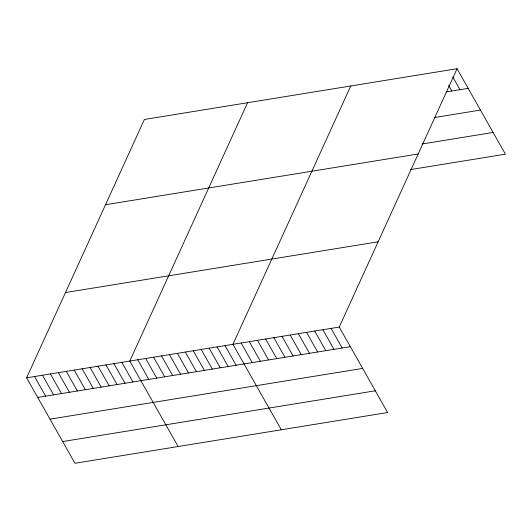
<?xml version="1.0" encoding="UTF-8"?>
<svg xmlns="http://www.w3.org/2000/svg" width="532" height="532" viewBox="0 0 532 532"><rect width="100%" height="100%" fill="white"/><g stroke="black" fill="none" stroke-linecap="round" stroke-linejoin="round"><path stroke-width="0.8" d="M457.048 68.721L339.25 327.06L387.609 412.526L74.952 463.279L26.6 377.813L144.391 119.474L457.048 68.721L505.4 154.187L410.544 169.582M247.566 102.723L129.775 361.068L178.127 446.534M350.748 85.978L232.95 344.317L281.302 429.783M446.069 91.923L468.147 88.339M434.651 117.499L480.443 110.064M421.962 144.006L493.104 132.455M105.522 204.727L418.172 153.974M65.469 292.56L378.126 241.807M26.6 377.813L339.25 327.06M37.699 397.431L350.349 346.678M49.995 419.163L362.644 368.41M62.656 441.553L375.313 390.801M452.832 77.054L459.967 89.662M448.622 85.386L451.794 90.992M331.077 328.39L342.176 348.008M322.897 329.72L333.996 349.338M314.718 331.044L325.817 350.661M306.545 332.374L317.644 351.991M298.366 333.697L309.464 353.315M290.193 335.027L301.292 354.644M282.013 336.357L293.112 355.974M273.834 337.68L284.933 357.298M265.661 339.01L276.76 358.628M257.481 340.334L268.58 359.951M249.302 341.664L260.401 361.281M241.129 342.994L252.228 362.611M225.016 345.607L236.115 365.225M217.076 346.897L228.175 366.515M209.143 348.181L220.241 367.798M201.202 349.471L212.301 369.088M193.269 350.761L204.368 370.378M185.329 352.051L196.428 371.668M177.395 353.334L188.494 372.952M169.455 354.625L180.554 374.242M161.522 355.915L172.621 375.532M153.582 357.205L164.681 376.822M145.648 358.488L156.747 378.106M137.715 359.778L148.814 379.396M121.841 362.358L132.94 381.976M113.901 363.642L125 383.259M105.968 364.932L117.067 384.55M98.028 366.222L109.127 385.84M90.094 367.512L101.193 387.123M82.154 368.796L93.253 388.413M74.221 370.086L85.32 389.703M66.281 371.376L77.379 390.993M58.347 372.659L69.446 392.277M50.407 373.949L61.506 393.567M42.474 375.24L53.572 394.857M34.533 376.53L45.632 396.147"/></g></svg>
